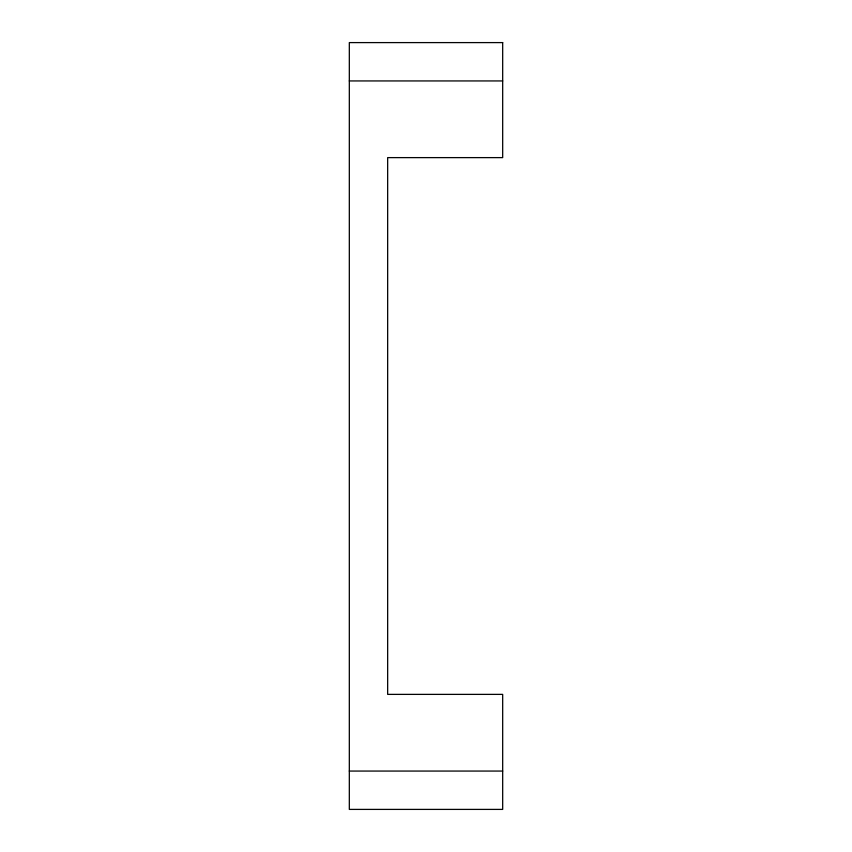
<?xml version="1.0" encoding="UTF-8"?>
<svg xmlns="http://www.w3.org/2000/svg" width="852" height="852" viewBox="0 0 852 852"><rect width="100%" height="100%" fill="white"/><g stroke="black" fill="none" stroke-linecap="round" stroke-linejoin="round"><path stroke-width="1.28" d="M349.32 80.94L502.68 80.94M349.32 771.06L502.68 771.06M502.68 42.6L349.32 42.6L349.32 809.4L502.68 809.4L502.68 694.38L387.66 694.38L387.66 157.62L502.68 157.62L502.68 42.6"/></g></svg>
